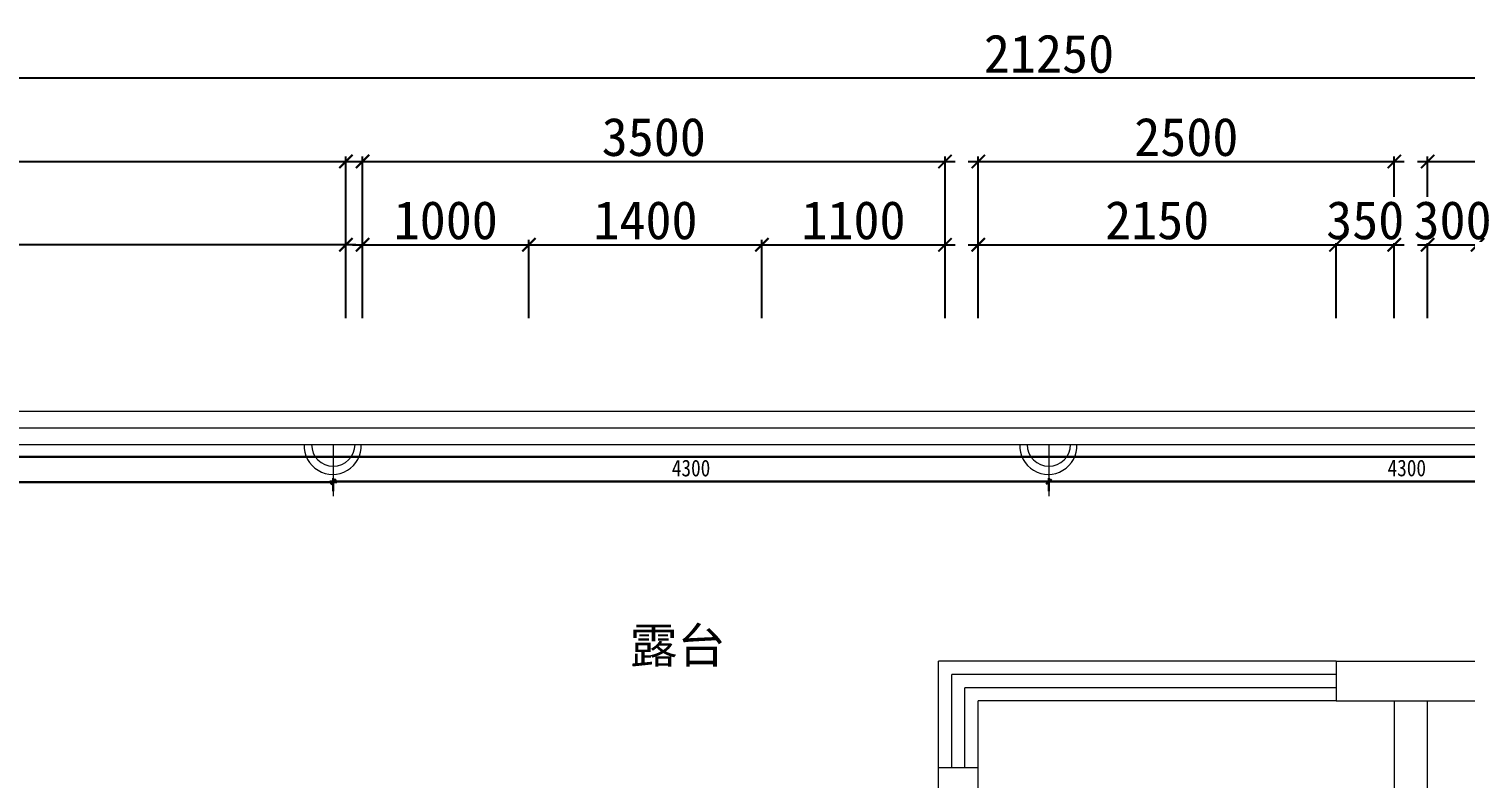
# Model space of a CAD drawing. Header units: millimetres. Extents: x -41640 to 3079702, y -5257903 to 68462.
# Drawn here: x 7477 to 16109, y 49956 to 54458 of the extents above; entities that cross this region are included whole.
import ezdxf

# ---------------------------------------------------------------- set-up
doc = ezdxf.new("R2010")
doc.units = ezdxf.units.MM
doc.header["$LTSCALE"] = 10
doc.linetypes.add('CONTINOUS', pattern=[0])
doc.layers.get('0').update_dxf_attribs({"color": 255})
doc.layers.get('Defpoints').update_dxf_attribs({"color": 255})
for name, color, linetype, lineweight in [('1室外尺寸标注', 3, 'Continuous', 30), ('1灯位开关布线图', 1, 'Continuous', 30), ('1灯位开关布置图', 5, 'Continuous', 30), ('1灯具', 2, 'Continuous', 30), ('1综合天花【灯具图层】', 50, 'Continuous', 13), ('浅线', 251, 'CONTINOUS', 0)]:
    doc.layers.add(name, color=color, linetype=linetype, lineweight=lineweight)
doc.styles.get("Standard").update_dxf_attribs({"font": ''})
doc.styles.add('夏建东', font='', dxfattribs={"width": 0.85})
doc.styles.add('邓林', font='simhei.ttf')
doc.styles.get('Standard').set_extended_font_data('SimSun')
doc.styles.get('夏建东').set_extended_font_data('SimSun')
doc.dimstyles.new('g', dxfattribs={"dimtxt": 100, "dimasz": 31, "dimexe": 21, "dimexo": 30, "dimgap": 31, "dimtad": 1, "dimtih": 1, "dimtoh": 1, "dimdec": 0, "dimrnd": 10, "dimdsep": 46, "dimtxsty": '夏建东', "dimblk": 'OBLIQUE', "dimcen": 2.5, "dimdle": 21, "dimclrd": 5, "dimclre": 5, "dimclrt": 5, "dimadec": 0, "dimazin": 0, "dimtfac": 1, "dimtdec": 0, "dimtmove": 2, "dimatfit": 3, "dimldrblk": 'DOT', "dimfxl": 300, "dimlwd": -1, "dimlwe": -1, "dimarcsym": 1})
doc.dimstyles.get("Standard").update_dxf_attribs({"dimtxt": 0.18, "dimasz": 0.18, "dimexe": 0.18, "dimexo": 0.0625, "dimgap": 0.09, "dimtad": 0, "dimtih": 1, "dimtoh": 1, "dimdec": 4, "dimzin": 0, "dimdsep": 46, "dimtxsty": 'Standard', "dimcen": 0.09, "dimadec": 0, "dimazin": 0, "dimtfac": 1, "dimtdec": 4, "dimtofl": 0, "dimtmove": 0, "dimatfit": 3, "dimfxl": 1, "dimtolj": 1, "dimtzin": 0, "dimarcsym": 0})

# ---------------------------------------------------------------- blocks, each defined once
blk = doc.blocks.new('_ArchTick')
at = {"color": 0, "linetype": 'ByBlock', "const_width": 0.15}
blk.add_lwpolyline([(-0.5, -0.5), (0.5, 0.5)], dxfattribs=at)
blk = doc.blocks.new('*D237')
at = {"layer": '1室外尺寸标注', "color": 8, "lineweight": -2}
for p, q in [((2982.3, 52720.4), (2982.3, 53190.4)), ((9382.6, 52720.4), (9382.6, 53190.4)), ((9442.6, 53160.4), (2922.3, 53160.4))]:
    blk.add_line(p, q, dxfattribs=at)
at = {"layer": 'Defpoints', "color": 0, "lineweight": 30}
for p in [(2982.3, 53160.4), (2982.3, 52660.4, 0), (9382.6, 52660.4, 0)]:
    blk.add_point(p, dxfattribs=at)
at = {"layer": '1室外尺寸标注', "color": 8, "lineweight": -2, "xscale": 80, "yscale": 80, "zscale": 80, "rotation": 180}
blk.add_blockref('_ArchTick', (2982.3, 53160.4), dxfattribs=at)
at = {"layer": '1室外尺寸标注', "color": 8, "lineweight": -2, "xscale": 80, "yscale": 80, "zscale": 80}
blk.add_blockref('_ArchTick', (9382.6, 53160.4), dxfattribs=at)
at = {"layer": '1室外尺寸标注', "color": 45, "insert": (6182.4, 53306.7), "char_height": 230, "attachment_point": 5, "style": '邓林', "bg_fill": 3, "box_fill_scale": 1.1, "bg_fill_color": 256, "bg_fill_true_color": 13158600, "bg_fill_transparency": 14468236}
blk.add_mtext('6400', dxfattribs=at)
blk = doc.blocks.new('_Dot')
at = {"color": 0, "linetype": 'ByBlock', "lineweight": -2}
blk.add_line((-0.5, 0), (-1, 0), dxfattribs=at)
at = {"color": 0, "linetype": 'ByBlock', "const_width": 0.5}
blk.add_lwpolyline([(-0.25, 0, 1), (0.25, 0, 1)], format="xyb", close=True, dxfattribs=at)
blk = doc.blocks.new('DOT')
at = {"color": 0, "linetype": 'ByBlock'}
blk.add_line((-0.35, 0), (-1, 0), dxfattribs=at)
at = {"color": 0, "linetype": 'ByBlock', "const_width": 0.35}
blk.add_lwpolyline([(-0.175, 0, 1), (0.175, 0, 1)], format="xyb", close=True, dxfattribs=at)
blk = doc.blocks.new('*D238')
at = {"layer": '1室外尺寸标注', "color": 8, "lineweight": -2}
for p, q in [((2982.3, 52720.4), (2982.3, 53690.4)), ((9382.6, 52720.4), (9382.6, 53690.4)), ((2922.3, 53660.4), (9442.6, 53660.4))]:
    blk.add_line(p, q, dxfattribs=at)
at = {"layer": 'Defpoints', "color": 0, "lineweight": 30}
for p in [(9382.6, 53660.4), (2982.3, 52660.4, 0), (9382.6, 52660.4, 0)]:
    blk.add_point(p, dxfattribs=at)
at = {"layer": '1室外尺寸标注', "color": 8, "lineweight": -2, "xscale": 80, "yscale": 80, "zscale": 80, "rotation": 180}
blk.add_blockref('_ArchTick', (2982.3, 53660.4), dxfattribs=at)
at = {"layer": '1室外尺寸标注', "color": 8, "lineweight": -2, "xscale": 80, "yscale": 80, "zscale": 80}
blk.add_blockref('_ArchTick', (9382.6, 53660.4), dxfattribs=at)
at = {"layer": '1室外尺寸标注', "color": 45, "insert": (6182.4, 53806.7), "char_height": 230, "attachment_point": 5, "style": '邓林', "bg_fill": 3, "box_fill_scale": 1.1, "bg_fill_color": 256, "bg_fill_true_color": 13158600, "bg_fill_transparency": 7418816}
blk.add_mtext('6400', dxfattribs=at)
blk = doc.blocks.new('*D239')
at = {"layer": '1室外尺寸标注', "color": 8, "lineweight": -2}
for p, q in [((9482.6, 52720.4), (9482.6, 53690.4)), ((12982.6, 52720.4), (12982.6, 53690.4)), ((9422.6, 53660.4), (13042.6, 53660.4))]:
    blk.add_line(p, q, dxfattribs=at)
at = {"layer": 'Defpoints', "color": 0, "lineweight": 30}
for p in [(12982.6, 53660.4), (9482.6, 52660.4, 0), (12982.6, 52660.4, 0)]:
    blk.add_point(p, dxfattribs=at)
at = {"layer": '1室外尺寸标注', "color": 8, "lineweight": -2, "xscale": 80, "yscale": 80, "zscale": 80, "rotation": 180}
blk.add_blockref('_ArchTick', (9482.6, 53660.4), dxfattribs=at)
at = {"layer": '1室外尺寸标注', "color": 8, "lineweight": -2, "xscale": 80, "yscale": 80, "zscale": 80}
blk.add_blockref('_ArchTick', (12982.6, 53660.4), dxfattribs=at)
at = {"layer": '1室外尺寸标注', "color": 45, "insert": (11232.6, 53806.7), "char_height": 230, "attachment_point": 5, "style": '邓林', "bg_fill": 3, "box_fill_scale": 1.1, "bg_fill_color": 256, "bg_fill_true_color": 13158600, "bg_fill_transparency": 14468236}
blk.add_mtext('3500', dxfattribs=at)
blk = doc.blocks.new('*D240')
at = {"layer": '1室外尺寸标注', "color": 8, "lineweight": -2}
for p, q in [((13182.6, 52720.4), (13182.6, 53690.4)), ((15682.3, 52720.4), (15682.3, 53690.4)), ((13122.6, 53660.4), (15742.3, 53660.4))]:
    blk.add_line(p, q, dxfattribs=at)
at = {"layer": 'Defpoints', "color": 0, "lineweight": 30}
for p in [(15682.3, 53660.4), (13182.6, 52660.4, 0), (15682.3, 52660.4, 0)]:
    blk.add_point(p, dxfattribs=at)
at = {"layer": '1室外尺寸标注', "color": 8, "lineweight": -2, "xscale": 80, "yscale": 80, "zscale": 80, "rotation": 180}
blk.add_blockref('_ArchTick', (13182.6, 53660.4), dxfattribs=at)
at = {"layer": '1室外尺寸标注', "color": 8, "lineweight": -2, "xscale": 80, "yscale": 80, "zscale": 80}
blk.add_blockref('_ArchTick', (15682.3, 53660.4), dxfattribs=at)
at = {"layer": '1室外尺寸标注', "color": 45, "insert": (14432.4, 53806.7), "char_height": 230, "attachment_point": 5, "style": '邓林', "bg_fill": 3, "box_fill_scale": 1.1, "bg_fill_color": 256, "bg_fill_true_color": 13158600, "bg_fill_transparency": 14468236}
blk.add_mtext('2500', dxfattribs=at)
blk = doc.blocks.new('*D241')
at = {"layer": '1室外尺寸标注', "color": 8, "lineweight": -2}
for p, q in [((15882.3, 52720.4), (15882.3, 53690.4)), ((19682.3, 52720.4), (19682.3, 53690.4)), ((15822.3, 53660.4), (19742.3, 53660.4))]:
    blk.add_line(p, q, dxfattribs=at)
at = {"layer": 'Defpoints', "color": 0, "lineweight": 30}
for p in [(19682.3, 53660.4), (15882.3, 52660.4, 0), (19682.3, 52660.4, 0)]:
    blk.add_point(p, dxfattribs=at)
at = {"layer": '1室外尺寸标注', "color": 8, "lineweight": -2, "xscale": 80, "yscale": 80, "zscale": 80, "rotation": 180}
blk.add_blockref('_ArchTick', (15882.3, 53660.4), dxfattribs=at)
at = {"layer": '1室外尺寸标注', "color": 8, "lineweight": -2, "xscale": 80, "yscale": 80, "zscale": 80}
blk.add_blockref('_ArchTick', (19682.3, 53660.4), dxfattribs=at)
at = {"layer": '1室外尺寸标注', "color": 45, "insert": (17782.3, 53806.7), "char_height": 230, "attachment_point": 5, "style": '邓林', "bg_fill": 3, "box_fill_scale": 1.1, "bg_fill_color": 256, "bg_fill_true_color": 13158600, "bg_fill_transparency": 7407916}
blk.add_mtext('3800', dxfattribs=at)
blk = doc.blocks.new('*D243')
at = {"layer": '1室外尺寸标注', "color": 8, "lineweight": -2}
for p, q in [((24292.6, 54160.4), (2922.3, 54160.4)), ((2982.3, 52720.4), (2982.3, 54190.4)), ((24232.6, 52720.4), (24232.6, 54190.4))]:
    blk.add_line(p, q, dxfattribs=at)
at = {"layer": 'Defpoints', "color": 0, "lineweight": 30}
for p in [(2982.3, 54160.4), (2982.3, 52660.4, 0), (24232.6, 52660.4, 0)]:
    blk.add_point(p, dxfattribs=at)
at = {"layer": '1室外尺寸标注', "color": 8, "lineweight": -2, "xscale": 80, "yscale": 80, "zscale": 80, "rotation": 180}
blk.add_blockref('_ArchTick', (2982.3, 54160.4), dxfattribs=at)
at = {"layer": '1室外尺寸标注', "color": 8, "lineweight": -2, "xscale": 80, "yscale": 80, "zscale": 80}
blk.add_blockref('_ArchTick', (24232.6, 54160.4), dxfattribs=at)
at = {"layer": '1室外尺寸标注', "color": 45, "insert": (13607.4, 54306.7), "char_height": 230, "attachment_point": 5, "style": '邓林', "bg_fill": 3, "box_fill_scale": 1.1, "bg_fill_color": 256, "bg_fill_true_color": 13158600, "bg_fill_transparency": 4927696}
blk.add_mtext('21250', dxfattribs=at)
blk = doc.blocks.new('*D270')
at = {"layer": '1室外尺寸标注', "color": 8, "lineweight": -2}
for p, q in [((9482.6, 52720.4), (9482.6, 53190.4)), ((10482.6, 52720.4), (10482.6, 53190.4)), ((9422.6, 53160.4), (10542.6, 53160.4))]:
    blk.add_line(p, q, dxfattribs=at)
at = {"layer": 'Defpoints', "color": 0, "lineweight": 30}
for p in [(10482.6, 53160.4), (9482.6, 52660.4, 0), (10482.6, 52660.4, 0)]:
    blk.add_point(p, dxfattribs=at)
at = {"layer": '1室外尺寸标注', "color": 8, "lineweight": -2, "xscale": 80, "yscale": 80, "zscale": 80, "rotation": 180}
blk.add_blockref('_ArchTick', (9482.6, 53160.4), dxfattribs=at)
at = {"layer": '1室外尺寸标注', "color": 8, "lineweight": -2, "xscale": 80, "yscale": 80, "zscale": 80}
blk.add_blockref('_ArchTick', (10482.6, 53160.4), dxfattribs=at)
at = {"layer": '1室外尺寸标注', "color": 45, "insert": (9982.6, 53306.7), "char_height": 230, "attachment_point": 5, "style": '邓林', "bg_fill": 3, "box_fill_scale": 1.1, "bg_fill_color": 256, "bg_fill_true_color": 13158600, "bg_fill_transparency": 7397488}
blk.add_mtext('1000', dxfattribs=at)
blk = doc.blocks.new('*D271')
at = {"layer": '1室外尺寸标注', "color": 8, "lineweight": -2}
for p, q in [((10482.6, 52720.4), (10482.6, 53190.4)), ((11882.6, 52720.4), (11882.6, 53190.4)), ((10422.6, 53160.4), (11942.6, 53160.4))]:
    blk.add_line(p, q, dxfattribs=at)
at = {"layer": 'Defpoints', "color": 0, "lineweight": 30}
for p in [(11882.6, 53160.4), (10482.6, 52660.4, 0), (11882.6, 52660.4, 0)]:
    blk.add_point(p, dxfattribs=at)
at = {"layer": '1室外尺寸标注', "color": 8, "lineweight": -2, "xscale": 80, "yscale": 80, "zscale": 80, "rotation": 180}
blk.add_blockref('_ArchTick', (10482.6, 53160.4), dxfattribs=at)
at = {"layer": '1室外尺寸标注', "color": 8, "lineweight": -2, "xscale": 80, "yscale": 80, "zscale": 80}
blk.add_blockref('_ArchTick', (11882.6, 53160.4), dxfattribs=at)
at = {"layer": '1室外尺寸标注', "color": 45, "insert": (11182.6, 53306.7), "char_height": 230, "attachment_point": 5, "style": '邓林', "bg_fill": 3, "box_fill_scale": 1.1, "bg_fill_color": 256, "bg_fill_true_color": 13158600, "bg_fill_transparency": 4934920}
blk.add_mtext('1400', dxfattribs=at)
blk = doc.blocks.new('*D272')
at = {"layer": '1室外尺寸标注', "color": 8, "lineweight": -2}
for p, q in [((11882.6, 52720.4), (11882.6, 53190.4)), ((12982.6, 52720.4), (12982.6, 53190.4)), ((11822.6, 53160.4), (13042.6, 53160.4))]:
    blk.add_line(p, q, dxfattribs=at)
at = {"layer": 'Defpoints', "color": 0, "lineweight": 30}
for p in [(12982.6, 53160.4), (11882.6, 52660.4, 0), (12982.6, 52660.4, 0)]:
    blk.add_point(p, dxfattribs=at)
at = {"layer": '1室外尺寸标注', "color": 8, "lineweight": -2, "xscale": 80, "yscale": 80, "zscale": 80, "rotation": 180}
blk.add_blockref('_ArchTick', (11882.6, 53160.4), dxfattribs=at)
at = {"layer": '1室外尺寸标注', "color": 8, "lineweight": -2, "xscale": 80, "yscale": 80, "zscale": 80}
blk.add_blockref('_ArchTick', (12982.6, 53160.4), dxfattribs=at)
at = {"layer": '1室外尺寸标注', "color": 45, "insert": (12432.6, 53306.7), "char_height": 230, "attachment_point": 5, "style": '邓林', "bg_fill": 3, "box_fill_scale": 1.1, "bg_fill_color": 256, "bg_fill_true_color": 13158600, "bg_fill_transparency": 4934920}
blk.add_mtext('1100', dxfattribs=at)
blk = doc.blocks.new('*D273')
at = {"layer": '1室外尺寸标注', "color": 8, "lineweight": -2}
for p, q in [((13182.6, 52720.4), (13182.6, 53190.4)), ((15332.3, 52720.4), (15332.3, 53190.4)), ((13122.6, 53160.4), (15392.3, 53160.4))]:
    blk.add_line(p, q, dxfattribs=at)
at = {"layer": 'Defpoints', "color": 0, "lineweight": 30}
for p in [(15332.3, 53160.4), (13182.6, 52660.4, 0), (15332.3, 52660.4, 0)]:
    blk.add_point(p, dxfattribs=at)
at = {"layer": '1室外尺寸标注', "color": 8, "lineweight": -2, "xscale": 80, "yscale": 80, "zscale": 80, "rotation": 180}
blk.add_blockref('_ArchTick', (13182.6, 53160.4), dxfattribs=at)
at = {"layer": '1室外尺寸标注', "color": 8, "lineweight": -2, "xscale": 80, "yscale": 80, "zscale": 80}
blk.add_blockref('_ArchTick', (15332.3, 53160.4), dxfattribs=at)
at = {"layer": '1室外尺寸标注', "color": 45, "insert": (14257.4, 53306.7), "char_height": 230, "attachment_point": 5, "style": '邓林', "bg_fill": 3, "box_fill_scale": 1.1, "bg_fill_color": 256, "bg_fill_true_color": 13158600, "bg_fill_transparency": 4934920}
blk.add_mtext('2150', dxfattribs=at)
blk = doc.blocks.new('*D274')
at = {"layer": '1室外尺寸标注', "color": 8, "lineweight": -2}
for p, q in [((15332.3, 52720.4), (15332.3, 53190.4)), ((15682.3, 52720.4), (15682.3, 53190.4)), ((15272.3, 53160.4), (15742.3, 53160.4))]:
    blk.add_line(p, q, dxfattribs=at)
at = {"layer": 'Defpoints', "color": 0, "lineweight": 30}
for p in [(15332.3, 52660.4, 0), (15682.3, 52660.4, 0)]:
    blk.add_point(p, dxfattribs=at)
at = {"layer": '1室外尺寸标注', "color": 45, "insert": (15507.3, 53306.7), "char_height": 230, "attachment_point": 5, "style": '邓林', "bg_fill": 3, "box_fill_scale": 1.1, "bg_fill_color": 256, "bg_fill_true_color": 13158600, "bg_fill_transparency": 4934920}
blk.add_mtext('350', dxfattribs=at)
at = {"layer": 'Defpoints', "color": 0, "lineweight": 30}
blk.add_point((15682.3, 53160.4), dxfattribs=at)
at = {"layer": '1室外尺寸标注', "color": 8, "lineweight": -2, "xscale": 80, "yscale": 80, "zscale": 80, "rotation": 180}
blk.add_blockref('_ArchTick', (15332.3, 53160.4), dxfattribs=at)
at = {"layer": '1室外尺寸标注', "color": 8, "lineweight": -2, "xscale": 80, "yscale": 80, "zscale": 80}
blk.add_blockref('_ArchTick', (15682.3, 53160.4), dxfattribs=at)
blk = doc.blocks.new('*D275')
at = {"layer": '1室外尺寸标注', "color": 8, "lineweight": -2}
for p, q in [((15882.3, 52720.4), (15882.3, 53190.4)), ((16182.3, 52720.4), (16182.3, 53190.4)), ((15822.3, 53160.4), (16242.3, 53160.4))]:
    blk.add_line(p, q, dxfattribs=at)
at = {"layer": 'Defpoints', "color": 0, "lineweight": 30}
for p in [(15882.3, 52660.4, 0), (16182.3, 52660.4, 0)]:
    blk.add_point(p, dxfattribs=at)
at = {"layer": '1室外尺寸标注', "color": 45, "insert": (16032.3, 53306.7), "char_height": 230, "attachment_point": 5, "style": '邓林', "bg_fill": 3, "box_fill_scale": 1.1, "bg_fill_color": 256, "bg_fill_true_color": 13158600, "bg_fill_transparency": 4934920}
blk.add_mtext('300', dxfattribs=at)
at = {"layer": 'Defpoints', "color": 0, "lineweight": 30}
blk.add_point((16182.3, 53160.4), dxfattribs=at)
at = {"layer": '1室外尺寸标注', "color": 8, "lineweight": -2, "xscale": 80, "yscale": 80, "zscale": 80, "rotation": 180}
blk.add_blockref('_ArchTick', (15882.3, 53160.4), dxfattribs=at)
at = {"layer": '1室外尺寸标注', "color": 8, "lineweight": -2, "xscale": 80, "yscale": 80, "zscale": 80}
blk.add_blockref('_ArchTick', (16182.3, 53160.4), dxfattribs=at)
blk = doc.blocks.new('_Oblique')
at = {"color": 0, "linetype": 'ByBlock', "lineweight": -2}
blk.add_line((-0.5, -0.5), (0.5, 0.5), dxfattribs=at)
blk = doc.blocks.new('*D405')
at = {"layer": '1灯位开关布置图', "color": 5}
for p, q in [((17929.1, 51738), (13585.4, 51738)), ((13606.4, 51681.3), (13606.4, 51759)), ((17908.1, 51681.3), (17908.1, 51759))]:
    blk.add_line(p, q, dxfattribs=at)
at = {"layer": 'Defpoints', "color": 0, "lineweight": 30}
for p in [(13606.4, 51738), (13606.4, 51651.3), (17908.1, 51651.3)]:
    blk.add_point(p, dxfattribs=at)
at = {"layer": '1灯位开关布置图', "color": 5, "xscale": 31, "yscale": 31, "zscale": 31, "rotation": 180}
blk.add_blockref('_Oblique', (13606.4, 51738), dxfattribs=at)
at = {"layer": '1灯位开关布置图', "color": 5, "xscale": 31, "yscale": 31, "zscale": 31}
blk.add_blockref('_Oblique', (17908.1, 51738), dxfattribs=at)
at = {"layer": '1灯位开关布置图', "color": 5, "insert": (15757.3, 51819), "char_height": 100, "attachment_point": 5, "style": '夏建东'}
blk.add_mtext('4300', dxfattribs=at)
blk = doc.blocks.new('*D406')
at = {"layer": '1灯位开关布置图', "color": 5}
for p, q in [((13627.4, 51737.6), (9285.7, 51737.6)), ((9306.7, 51681.3), (9306.7, 51758.6)), ((13606.4, 51681.3), (13606.4, 51758.6))]:
    blk.add_line(p, q, dxfattribs=at)
at = {"layer": 'Defpoints', "color": 0, "lineweight": 30}
for p in [(9306.7, 51737.6), (9306.7, 51651.3), (13606.4, 51651.3)]:
    blk.add_point(p, dxfattribs=at)
at = {"layer": '1灯位开关布置图', "color": 5, "xscale": 31, "yscale": 31, "zscale": 31, "rotation": 180}
blk.add_blockref('_Oblique', (9306.7, 51737.6), dxfattribs=at)
at = {"layer": '1灯位开关布置图', "color": 5, "xscale": 31, "yscale": 31, "zscale": 31}
blk.add_blockref('_Oblique', (13606.4, 51737.6), dxfattribs=at)
at = {"layer": '1灯位开关布置图', "color": 5, "insert": (11456.6, 51818.6), "char_height": 100, "attachment_point": 5, "style": '夏建东'}
blk.add_mtext('4300', dxfattribs=at)
blk = doc.blocks.new('*D407')
at = {"layer": '1灯位开关布置图', "color": 5}
for p, q in [((9327.7, 51735.1), (4986, 51735.1)), ((5007, 51681.3), (5007, 51756.1)), ((9306.7, 51681.3), (9306.7, 51756.1))]:
    blk.add_line(p, q, dxfattribs=at)
at = {"layer": 'Defpoints', "color": 0, "lineweight": 30}
for p in [(5007, 51735.1), (5007, 51651.3), (9306.7, 51651.3)]:
    blk.add_point(p, dxfattribs=at)
at = {"layer": '1灯位开关布置图', "color": 5, "xscale": 31, "yscale": 31, "zscale": 31, "rotation": 180}
blk.add_blockref('_Oblique', (5007, 51735.1), dxfattribs=at)
at = {"layer": '1灯位开关布置图', "color": 5, "xscale": 31, "yscale": 31, "zscale": 31}
blk.add_blockref('_Oblique', (9306.7, 51735.1), dxfattribs=at)
at = {"layer": '1灯位开关布置图', "color": 5, "insert": (7156.9, 51816.1), "char_height": 100, "attachment_point": 5, "style": '夏建东'}
blk.add_mtext('4300', dxfattribs=at)
blk = doc.blocks.new('rtjhrtjrtj')
at = {"layer": '1综合天花【灯具图层】', "lineweight": 15}
for p, q in [((3085760.5, -5346042), (3086263, -5346042)), ((3086004.5, -5346042), (3086004.5, -5346351)), ((3085807.1, -5346115.3, 6614.3), (3086194, -5346115.3, 6614.3))]:
    blk.add_line(p, q, dxfattribs=at)
for centre, radius, start, end in [((3086001, -5346049.2), 171.8, 177.57004, 2.42996), ((3086004.5, -5346042), 130.5, 180, 0)]:
    blk.add_arc(centre, radius, start, end, dxfattribs=at)

msp = doc.modelspace()

# ---------------------------------------------------------------- linework, layer by layer
at = {"layer": '1灯位开关布线图', "linetype": 'Continuous', "lineweight": 30, "elevation": 6614.3}
msp.add_lwpolyline([(4809.6, 51887), (22397.3, 51887)], dxfattribs=at)
at = {"layer": '浅线'}
for p, q in [((2742.3, 52160.4), (24472.6, 52160.4)), ((2862.3, 52060.4), (24352.6, 52060.4)), ((2982.3, 51960.4), (24232.6, 51960.4)), ((15332.3, 50660.4), (12942.6, 50660.4)), ((15332.3, 50660.4), (15332.3, 50420.4)), ((15332.3, 50660.4), (16182.3, 50660.4)), ((15332.3, 50580.4), (13022.6, 50580.4)), ((13102.6, 50020.4), (13102.6, 50500.4)), ((15332.3, 50500.4), (13102.6, 50500.4)), ((13182.6, 50020.4), (13182.6, 50420.4)), ((15332.3, 50420.4), (13182.6, 50420.4)), ((15332.3, 50420.4), (16182.3, 50420.4)), ((15682.3, 50420.4), (15682.3, 43570.4)), ((15882.3, 43570.4), (15882.3, 50420.4)), ((12942.6, 50020.4), (13182.6, 50020.4)), ((12942.6, 49620.4), (12942.6, 50020.4)), ((13182.6, 46270.4), (13182.6, 50020.4))]:
    msp.add_line(p, q, dxfattribs=at)
at = {"layer": '浅线', "ltscale": 0.5}
for p, q in [((12942.6, 50020.4), (12942.6, 50660.4)), ((13022.6, 50020.4), (13022.6, 50580.4))]:
    msp.add_line(p, q, dxfattribs=at)

# ---------------------------------------------------------------- block references
at = {"layer": '1灯具'}
for p in [(-3076697.7, 5398002.4), (-3072398, 5398002.4)]:
    msp.add_blockref('rtjhrtjrtj', p, dxfattribs=at)

# ---------------------------------------------------------------- texts
at = {"layer": '浅线', "linetype": 'ByBlock', "insert": (11087.6, 50859.8), "char_height": 211.2, "width": 1868.847, "attachment_point": 1, "style": '邓林'}
msp.add_mtext('露台', dxfattribs=at)

# ---------------------------------------------------------------- dimensions: what is measured, and where the dimension line sits
at = {"layer": '1室外尺寸标注', "color": 45}
for base, p1, p2, picture, middle in [((15682.3, 53660.4, 0), (13182.6, 52660.4), (15682.3, 52660.4), '*D240', (14432.4, 53806.7, 0)), ((19682.3, 53660.4, 0), (15882.3, 52660.4), (19682.3, 52660.4), '*D241', (17782.3, 53806.7, 0)), ((2982.3, 53160.4, 0), (9382.6, 52660.4), (2982.3, 52660.4), '*D237', (6182.4, 53306.7, 0))]:
    dim = msp.add_linear_dim(base=base, p1=p1, p2=p2, dimstyle='Standard', override={"dimtxt": 230, "dimasz": 80, "dimexe": 30, "dimexo": 60, "dimgap": 30, "dimtad": 1, "dimtih": 0, "dimtoh": 0, "dimdec": 0, "dimzin": 8, "dimdsep": 44, "dimtxsty": '邓林', "dimblk": 'ArchTick', "dimcen": 2.5, "dimdle": 60, "dimclrd": 8, "dimclre": 8, "dimclrt": 45, "dimtdec": 0, "dimtofl": 1, "dimtmove": 1, "dimldrblk": 'Dot', "dimfxl": 5, "dimtfill": 1, "dimtolj": 0, "dimtzin": 8}, dxfattribs=at)
    dim.commit()
    dim.dimension.update_dxf_attribs({"geometry": picture, "text_midpoint": middle})
at = {"layer": '1灯位开关布置图', "color": 250}
for base, p1, p2, picture, middle in [((5007, 51735.1), (9306.7, 51651.3), (5007, 51651.3), '*D407', (7156.9, 51816.1)), ((9306.7, 51737.6), (13606.4, 51651.3), (9306.7, 51651.3), '*D406', (11456.6, 51818.6))]:
    dim = msp.add_linear_dim(base=base, p1=p1, p2=p2, dimstyle='g', dxfattribs=at)
    dim.commit()
    dim.dimension.update_dxf_attribs({"geometry": picture, "text_midpoint": middle})
dim = msp.add_linear_dim(base=(13606.4, 51738), p1=(17908.1, 51651.3), p2=(13606.4, 51651.3), text='4300', dimstyle='g', dxfattribs=at)
dim.commit()
dim.dimension.update_dxf_attribs({"geometry": '*D405', "text_midpoint": (15757.3, 51819)})

# ---------------------------------------------------------------- next in the draw order: dimensions: what is measured, and where the dimension line sits
at = {"layer": '1室外尺寸标注', "color": 45}
dim = msp.add_linear_dim(base=(9382.6, 53660.4, 0), p1=(2982.3, 52660.4), p2=(9382.6, 52660.4), dimstyle='Standard', override={"dimtxt": 230, "dimasz": 80, "dimexe": 30, "dimexo": 60, "dimgap": 30, "dimtad": 1, "dimtih": 0, "dimtoh": 0, "dimdec": 0, "dimzin": 8, "dimdsep": 44, "dimtxsty": '邓林', "dimblk": 'ArchTick', "dimcen": 2.5, "dimdle": 60, "dimclrd": 8, "dimclre": 8, "dimclrt": 45, "dimtdec": 0, "dimtofl": 1, "dimtmove": 1, "dimldrblk": 'Dot', "dimfxl": 5, "dimtfill": 1, "dimtolj": 0, "dimtzin": 8}, dxfattribs=at)
dim.commit()
dim.dimension.update_dxf_attribs({"geometry": '*D238', "text_midpoint": (6182.4, 53806.7, 0)})

# ---------------------------------------------------------------- next in the draw order: dimensions: what is measured, and where the dimension line sits
dim = msp.add_linear_dim(base=(12982.6, 53660.4, 0), p1=(9482.6, 52660.4), p2=(12982.6, 52660.4), dimstyle='Standard', override={"dimtxt": 230, "dimasz": 80, "dimexe": 30, "dimexo": 60, "dimgap": 30, "dimtad": 1, "dimtih": 0, "dimtoh": 0, "dimdec": 0, "dimzin": 8, "dimdsep": 44, "dimtxsty": '邓林', "dimblk": 'ArchTick', "dimcen": 2.5, "dimdle": 60, "dimclrd": 8, "dimclre": 8, "dimclrt": 45, "dimtdec": 0, "dimtofl": 1, "dimtmove": 1, "dimldrblk": 'Dot', "dimfxl": 5, "dimtfill": 1, "dimtolj": 0, "dimtzin": 8}, dxfattribs=at)
dim.commit()
dim.dimension.update_dxf_attribs({"geometry": '*D239', "text_midpoint": (11232.6, 53806.7, 0)})

# ---------------------------------------------------------------- next in the draw order: dimensions: what is measured, and where the dimension line sits
dim = msp.add_linear_dim(base=(2982.3, 54160.4, 0), p1=(24232.6, 52660.4), p2=(2982.3, 52660.4), dimstyle='Standard', override={"dimtxt": 230, "dimasz": 80, "dimexe": 30, "dimexo": 60, "dimgap": 30, "dimtad": 1, "dimtih": 0, "dimtoh": 0, "dimdec": 0, "dimzin": 8, "dimdsep": 44, "dimtxsty": '邓林', "dimblk": 'ArchTick', "dimcen": 2.5, "dimdle": 60, "dimclrd": 8, "dimclre": 8, "dimclrt": 45, "dimtdec": 0, "dimtofl": 1, "dimtmove": 1, "dimldrblk": 'Dot', "dimfxl": 5, "dimtfill": 1, "dimtolj": 0, "dimtzin": 8}, dxfattribs=at)
dim.commit()
dim.dimension.update_dxf_attribs({"geometry": '*D243', "text_midpoint": (13607.4, 54306.7, 0)})

# ---------------------------------------------------------------- next in the draw order: dimensions: what is measured, and where the dimension line sits
for base, p1, p2, picture, middle in [((10482.6, 53160.4, 0), (9482.6, 52660.4), (10482.6, 52660.4), '*D270', (9982.6, 53306.7, 0)), ((15332.3, 53160.4, 0), (13182.6, 52660.4), (15332.3, 52660.4), '*D273', (14257.4, 53306.7, 0))]:
    dim = msp.add_linear_dim(base=base, p1=p1, p2=p2, dimstyle='Standard', override={"dimtxt": 230, "dimasz": 80, "dimexe": 30, "dimexo": 60, "dimgap": 30, "dimtad": 1, "dimtih": 0, "dimtoh": 0, "dimdec": 0, "dimzin": 8, "dimdsep": 44, "dimtxsty": '邓林', "dimblk": 'ArchTick', "dimcen": 2.5, "dimdle": 60, "dimclrd": 8, "dimclre": 8, "dimclrt": 45, "dimtdec": 0, "dimtofl": 1, "dimtmove": 1, "dimldrblk": 'Dot', "dimfxl": 5, "dimtfill": 1, "dimtolj": 0, "dimtzin": 8}, dxfattribs=at)
    dim.commit()
    dim.dimension.update_dxf_attribs({"geometry": picture, "text_midpoint": middle})

# ---------------------------------------------------------------- next in the draw order: dimensions: what is measured, and where the dimension line sits
dim = msp.add_linear_dim(base=(11882.6, 53160.4, 0), p1=(10482.6, 52660.4), p2=(11882.6, 52660.4), dimstyle='Standard', override={"dimtxt": 230, "dimasz": 80, "dimexe": 30, "dimexo": 60, "dimgap": 30, "dimtad": 1, "dimtih": 0, "dimtoh": 0, "dimdec": 0, "dimzin": 8, "dimdsep": 44, "dimtxsty": '邓林', "dimblk": 'ArchTick', "dimcen": 2.5, "dimdle": 60, "dimclrd": 8, "dimclre": 8, "dimclrt": 45, "dimtdec": 0, "dimtofl": 1, "dimtmove": 1, "dimldrblk": 'Dot', "dimfxl": 5, "dimtfill": 1, "dimtolj": 0, "dimtzin": 8}, dxfattribs=at)
dim.commit()
dim.dimension.update_dxf_attribs({"geometry": '*D271', "text_midpoint": (11182.6, 53306.7, 0)})
dim = msp.add_linear_dim(base=(15682.3, 53160.4, 0), p1=(15332.3, 52660.4), p2=(15682.3, 52660.4), dimstyle='Standard', override={"dimtxt": 230, "dimasz": 80, "dimexe": 30, "dimexo": 60, "dimgap": 30, "dimtad": 1, "dimtih": 0, "dimtoh": 0, "dimdec": 0, "dimzin": 8, "dimdsep": 44, "dimtxsty": '邓林', "dimblk": 'ArchTick', "dimcen": 2.5, "dimdle": 60, "dimclrd": 8, "dimclre": 8, "dimclrt": 45, "dimtdec": 0, "dimtofl": 1, "dimtmove": 1, "dimldrblk": 'Dot', "dimfxl": 5, "dimtfill": 1, "dimtolj": 0, "dimtzin": 8}, dxfattribs=at)
dim.commit()
dim.dimension.update_dxf_attribs({"geometry": '*D274', "text_midpoint": (15507.3, 53160.4, 0), "dimtype": 160})

# ---------------------------------------------------------------- next in the draw order: dimensions: what is measured, and where the dimension line sits
dim = msp.add_linear_dim(base=(12982.6, 53160.4, 0), p1=(11882.6, 52660.4), p2=(12982.6, 52660.4), dimstyle='Standard', override={"dimtxt": 230, "dimasz": 80, "dimexe": 30, "dimexo": 60, "dimgap": 30, "dimtad": 1, "dimtih": 0, "dimtoh": 0, "dimdec": 0, "dimzin": 8, "dimdsep": 44, "dimtxsty": '邓林', "dimblk": 'ArchTick', "dimcen": 2.5, "dimdle": 60, "dimclrd": 8, "dimclre": 8, "dimclrt": 45, "dimtdec": 0, "dimtofl": 1, "dimtmove": 1, "dimldrblk": 'Dot', "dimfxl": 5, "dimtfill": 1, "dimtolj": 0, "dimtzin": 8}, dxfattribs=at)
dim.commit()
dim.dimension.update_dxf_attribs({"geometry": '*D272', "text_midpoint": (12432.6, 53306.7, 0)})
dim = msp.add_linear_dim(base=(16182.3, 53160.4, 0), p1=(15882.3, 52660.4), p2=(16182.3, 52660.4), dimstyle='Standard', override={"dimtxt": 230, "dimasz": 80, "dimexe": 30, "dimexo": 60, "dimgap": 30, "dimtad": 1, "dimtih": 0, "dimtoh": 0, "dimdec": 0, "dimzin": 8, "dimdsep": 44, "dimtxsty": '邓林', "dimblk": 'ArchTick', "dimcen": 2.5, "dimdle": 60, "dimclrd": 8, "dimclre": 8, "dimclrt": 45, "dimtdec": 0, "dimtofl": 1, "dimtmove": 1, "dimldrblk": 'Dot', "dimfxl": 5, "dimtfill": 1, "dimtolj": 0, "dimtzin": 8}, dxfattribs=at)
dim.commit()
dim.dimension.update_dxf_attribs({"geometry": '*D275', "text_midpoint": (16032.3, 53160.4, 0), "dimtype": 160})

doc.saveas('drawing.dxf')
